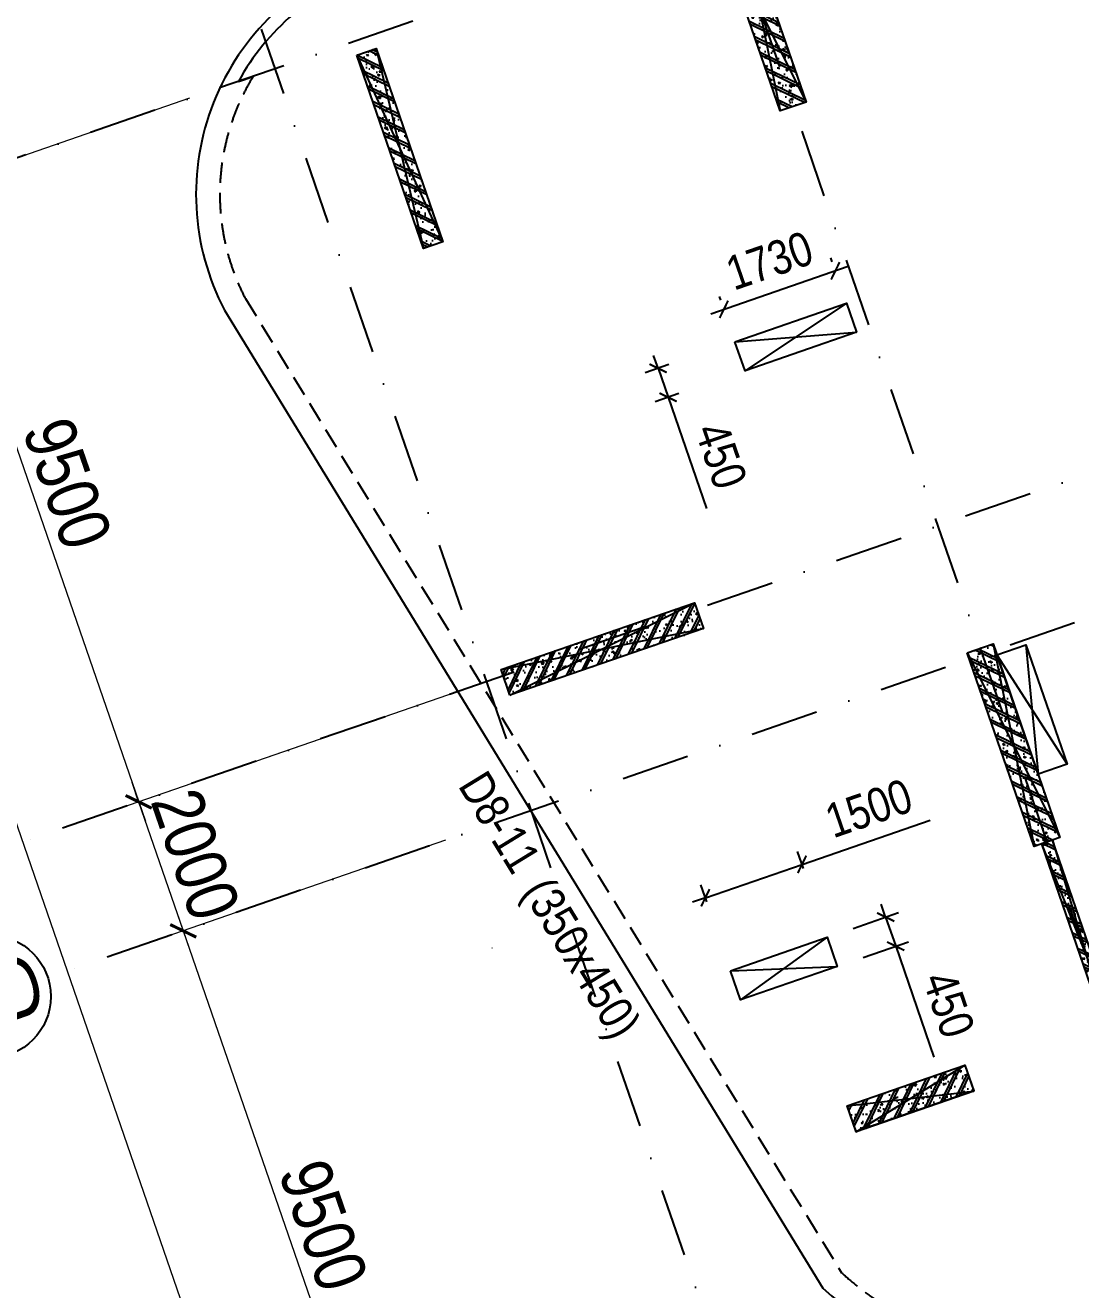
# Model space of a CAD drawing. Header units: millimetres. Extents: x -159515 to 1327256, y -225156 to 138737.
# Drawn here: x -141496 to -126026, y -15375 to 3151 of the extents above; entities that cross this region are included whole.
import ezdxf
from ezdxf.enums import TextEntityAlignment as Align

# ---------------------------------------------------------------- set-up
doc = ezdxf.new("R2010")
doc.units = ezdxf.units.MM
doc.header["$MEASUREMENT"] = 0
doc.linetypes.add('DASHDOT', pattern=[1, 0.5, -0.25, 0, -0.25])
doc.linetypes.add('DASHED', pattern=[4.5, 3, -1.5])
for name, color, linetype in [('ccu11-Khuat', 9, 'DASHED'), ('ccu11-Manh', 8, 'Continuous'), ('ccu11-Thay', 7, 'Continuous'), ('ccu12-Text', 31, 'Continuous'), ('KC2-DIM', 251, 'Continuous'), ('KC2-HOOPS', 6, 'Continuous'), ('KT-Luoi truc South Tower', 8, 'DASHDOT'), ('ST_MBDV Cot vach 220805$0$AUDIT_I_220805193045-1', 50, 'Continuous'), ('ST_MBDV Cot vach 220805$0$AUDIT_I_220805193045-5', 6, 'Continuous'), ('Xref_ST_MBDV Cot vach 30.7.2022|Xref_ST_MBDV Cot vach 30.7.2022|Xref_ST_MBDV Cot vach 30.7.2022|Xref_ST_MBDV Cot vach 30.7.2022|KC-Betong', 6, 'Continuous')]:
    doc.layers.add(name, color=color, linetype=linetype)
doc.layers.add('ccu12-Tencaukien', color=9, linetype='Continuous', lineweight=15)
doc.layers.add('KT-Kich thuoc', color=159, linetype='Continuous', lineweight=18)
doc.styles.add('Arial Narrow', font='ARIALN.TTF')
doc.styles.add('ST_MBDV Cot vach 220805$0$HBA-Text', font='GOTHIC.TTF')
doc.dimstyles.new('ccu12-200', dxfattribs={"dimscale": 200, "dimtxt": 2.5, "dimasz": 1, "dimexe": 1, "dimexo": 2, "dimgap": 1, "dimtad": 1, "dimdec": 0, "dimrnd": 5, "dimdsep": 46, "dimtxsty": 'Arial Narrow', "dimblk": 'ARCHTICK', "dimcen": -1, "dimdle": 1, "dimclrd": 256, "dimclre": 256, "dimclrt": 3, "dimadec": 0, "dimazin": 2, "dimtfac": 0.1, "dimtdec": 0, "dimtmove": 0, "dimatfit": 1, "dimldrblk": 'ARCHTICK', "dimfxl": 1, "dimtvp": 0.833333, "dimtolj": 1, "dimtzin": 12, "dimarcsym": 0})
doc.dimstyles.new('CCU_1-300', dxfattribs={"dimscale": 300, "dimtxt": 2.5, "dimasz": 1, "dimexe": 1, "dimexo": 2, "dimgap": 0.5, "dimtad": 1, "dimdec": 0, "dimdsep": 46, "dimtxsty": 'Arial Narrow', "dimblk": 'ARCHTICK', "dimcen": -1, "dimdle": 1, "dimclrd": 256, "dimclre": 256, "dimclrt": 3, "dimadec": 0, "dimazin": 2, "dimtfac": 0.1, "dimtdec": 0, "dimtix": 1, "dimtmove": 2, "dimatfit": 1, "dimfxl": 1, "dimtvp": 0.833333, "dimtolj": 1, "dimtzin": 12, "dimarcsym": 0})
pattern_1 = [(50, (-550, 3050), (286.904, -25.101), [30, -330]), (355, (-550, 3050), (-55.5, 300.877), [24, -264]), (100.451, (-526.1, 3047.9), (231.404, 275.776), [25.496, -280.457]), (46.184, (-550, 3130), (426.896, -66.208), [45, -495]), (96.636, (-514.43, 3124.5), (373.865, 389.647), [38.244, -420.685]), (351.184, (-550, 3130), (373.865, 389.65), [36, -396]), (21, (-510, 3110), (238.763, -161.048), [30, -330]), (326, (-510, 3110), (97.326, 290.06), [24, -264]), (71.451, (-490.1, 3096.58), (336.09, 129.012), [25.496, -280.457]), (37.5, (-550, 3050), (4.864, 133.1575), [0, -260.8, 0, -268, 0, -265]), (7.5, (-550, 3050), (105.228, 157.7647), [0, -152.8, 0, -254.8, 0, -101]), (327.5, (-639.2, 3050), (213.529, -9.022), [0, -100, 0, -312, 0, -414]), (317.5, (-679.2, 3050), (233.274, 40.042), [0, -130, 0, -207.2, 0, -294]), (45, (-550, 3050), (-120.208, 120.208), []), (45, (-550, 3099), (-120.208, 120.208), [])]

# ---------------------------------------------------------------- blocks, each defined once
blk = doc.blocks.new('_ArchTick')
at = {"color": 0, "const_width": 0.15}
blk.add_lwpolyline([(-0.5, -0.5), (0.5, 0.5)], dxfattribs=at)
blk = doc.blocks.new('*D422')
at = {"layer": 'Defpoints', "color": 0, "transparency": 16777216}
for p in [(-107244, 41911, 0), (-103322, 33214, 0), (-108556, 31407)]:
    blk.add_point(p, dxfattribs=at)
at = {"layer": 'KT-Kich thuoc', "lineweight": -2, "transparency": 16777216}
for p, q in [((-107811, 41715), (-111940, 40289)), ((-111755, 40671), (-108459, 31124)), ((-103889, 33019), (-108840, 31309))]:
    blk.add_line(p, q, dxfattribs=at)
at = {"layer": 'KT-Kich thuoc', "lineweight": -2, "transparency": 16777216, "xscale": 300, "yscale": 300, "zscale": 300}
for p, rotation in [((-111657, 40387), 109.0471379637702), ((-108556, 31407), 289.0471379637702)]:
    blk.add_blockref('_ArchTick', p, dxfattribs=dict(at, rotation=rotation))
at = {"layer": 'KT-Kich thuoc', "color": 3, "transparency": 16777216, "insert": (-109603, 36071), "char_height": 750, "attachment_point": 5, "rotation": 289.0471, "style": 'Arial Narrow'}
blk.add_mtext('\\A1;9500', dxfattribs=at)
blk = doc.blocks.new('*D423')
at = {"layer": 'Defpoints', "color": 0, "transparency": 16777216}
for p in [(-103491, 31041, 0), (-99707, 22296), (-104803, 20537)]:
    blk.add_point(p, dxfattribs=at)
at = {"layer": 'KT-Kich thuoc', "lineweight": -2, "transparency": 16777216}
for p, q in [((-104058, 30845), (-108187, 29419)), ((-108002, 29801), (-104706, 20253)), ((-100274, 22101), (-105087, 20439))]:
    blk.add_line(p, q, dxfattribs=at)
at = {"layer": 'KT-Kich thuoc', "lineweight": -2, "transparency": 16777216, "xscale": 300, "yscale": 300, "zscale": 300}
for p, rotation in [((-107904, 29517), 109.0471379637702), ((-104803, 20537), 289.0471379637702)]:
    blk.add_blockref('_ArchTick', p, dxfattribs=dict(at, rotation=rotation))
at = {"layer": 'KT-Kich thuoc', "color": 3, "transparency": 16777216, "insert": (-105850, 25201), "char_height": 750, "attachment_point": 5, "rotation": 289.0471, "style": 'Arial Narrow'}
blk.add_mtext('\\A1;9500', dxfattribs=at)
blk = doc.blocks.new('*D424')
at = {"layer": 'Defpoints', "color": 0, "transparency": 16777216}
for p in [(-104143, 32931, 0), (-103491, 31041, 0), (-107904, 29517)]:
    blk.add_point(p, dxfattribs=at)
at = {"layer": 'KT-Kich thuoc', "lineweight": -2, "transparency": 16777216}
for p, q in [((-104711, 32735), (-108840, 31310)), ((-108557, 31407), (-108654, 31691)), ((-108557, 31407), (-107904, 29517)), ((-104058, 30845), (-108187, 29419)), ((-107904, 29517), (-107806, 29233))]:
    blk.add_line(p, q, dxfattribs=at)
at = {"layer": 'KT-Kich thuoc', "lineweight": -2, "transparency": 16777216, "xscale": 300, "yscale": 300, "zscale": 300}
for p, rotation in [((-108557, 31407), 289.0471379637702), ((-107904, 29517), 109.0471379637702)]:
    blk.add_blockref('_ArchTick', p, dxfattribs=dict(at, rotation=rotation))
at = {"layer": 'KT-Kich thuoc', "color": 3, "transparency": 16777216, "insert": (-107726, 30636), "char_height": 750, "attachment_point": 5, "rotation": 289.0471, "style": 'Arial Narrow'}
blk.add_mtext('\\A1;2000', dxfattribs=at)
blk = doc.blocks.new('ST_MBDV Cot vach 220805$0$GRID-SYM-flat-103')
at = {"layer": 'ST_MBDV Cot vach 220805$0$AUDIT_I_220805193045-1'}
blk.add_circle((0, 0, 0), 900, dxfattribs=at)
at = {"layer": 'ST_MBDV Cot vach 220805$0$AUDIT_I_220805193045-1', "style": 'ST_MBDV Cot vach 220805$0$HBA-Text'}
blk.add_attdef('GRID', text='', height=900, rotation=19.0471, dxfattribs=at).set_placement((0, 0, 0), align=Align.MIDDLE_CENTER)
blk = doc.blocks.new('*D430')
at = {"layer": 'Defpoints', "color": 0, "transparency": 16777216}
for p in [(-110864, 40661, 0), (-91942, -3636), (-97678, -5616)]:
    blk.add_point(p, dxfattribs=at)
at = {"layer": 'KT-Kich thuoc', "lineweight": -2, "transparency": 16777216}
for p, q in [((-111431, 40465), (-113642, 39702)), ((-113456, 40083), (-97581, -5900)), ((-92509, -3831), (-97962, -5714))]:
    blk.add_line(p, q, dxfattribs=at)
at = {"layer": 'KT-Kich thuoc', "lineweight": -2, "transparency": 16777216, "xscale": 300, "yscale": 300, "zscale": 300}
for p, rotation in [((-113358, 39800), 109.0471379637702), ((-97678, -5616), 289.0471379637702)]:
    blk.add_blockref('_ArchTick', p, dxfattribs=dict(at, rotation=rotation))
at = {"layer": 'KT-Kich thuoc', "color": 3, "transparency": 16777216, "insert": (-105015, 17266), "char_height": 750, "attachment_point": 5, "rotation": 289.0471, "style": 'Arial Narrow'}
blk.add_mtext('\\A1;48047', dxfattribs=at)
blk = doc.blocks.new('*D877')
at = {"layer": 'Defpoints', "color": 0, "transparency": 16777216}
for p in [(-129622, -447), (-129537, -691), (-131173, -1256)]:
    blk.add_point(p, dxfattribs=at)
at = {"layer": 'KC2-DIM', "lineweight": -2, "transparency": 16777216}
for p, q in [((-129668, -313), (-129687, -258)), ((-131446, -1077), (-129433, -381)), ((-131303, -878), (-131322, -822))]:
    blk.add_line(p, q, dxfattribs=at)
at = {"layer": 'KC2-DIM', "lineweight": -2, "transparency": 16777216, "xscale": 200, "yscale": 200, "zscale": 200}
for p, rotation in [((-129622, -447), 19.04713795678525), ((-131257, -1011), 199.0471379567852)]:
    blk.add_blockref('_ArchTick', p, dxfattribs=dict(at, rotation=rotation))
at = {"layer": 'KC2-DIM', "color": 3, "transparency": 16777216, "insert": (-130588, -299), "char_height": 500, "attachment_point": 5, "rotation": 19.0471, "style": 'Arial Narrow'}
blk.add_mtext('\\A1;1730', dxfattribs=at)
blk = doc.blocks.new('*D878')
at = {"layer": 'Defpoints', "color": 0, "transparency": 16777216}
for p in [(-131686, -1690), (-131539, -2116), (-132074, -2300)]:
    blk.add_point(p, dxfattribs=at)
at = {"layer": 'KC2-DIM', "lineweight": -2, "transparency": 16777216}
for p, q in [((-132064, -1821), (-132410, -1940)), ((-132221, -1875), (-132286, -1686)), ((-132221, -1875), (-132074, -2300)), ((-131917, -2246), (-132263, -2365)), ((-132074, -2300), (-131512, -3927))]:
    blk.add_line(p, q, dxfattribs=at)
at = {"layer": 'KC2-DIM', "lineweight": -2, "transparency": 16777216, "xscale": 200, "yscale": 200, "zscale": 200}
for p, rotation in [((-132221, -1875), 289.0471379563727), ((-132074, -2300), 109.0471379563727)]:
    blk.add_blockref('_ArchTick', p, dxfattribs=dict(at, rotation=rotation))
at = {"layer": 'KC2-DIM', "color": 3, "transparency": 16777216, "insert": (-131298, -3154), "char_height": 500, "attachment_point": 5, "rotation": 289.0471, "style": 'Arial Narrow'}
blk.add_mtext('\\A1;450', dxfattribs=at)
blk = doc.blocks.new('*D879')
at = {"layer": 'Defpoints', "color": 0, "transparency": 16777216}
for p in [(-130111, -9143), (-129960, -9580), (-131378, -10069)]:
    blk.add_point(p, dxfattribs=at)
at = {"layer": 'KC2-DIM', "lineweight": -2, "transparency": 16777216}
for p, q in [((-130111, -9143), (-128235, -8495)), ((-130090, -9202), (-130176, -8954)), ((-131528, -9632), (-130111, -9143)), ((-131508, -9691), (-131594, -9443)), ((-131528, -9632), (-131717, -9698))]:
    blk.add_line(p, q, dxfattribs=at)
at = {"layer": 'KC2-DIM', "lineweight": -2, "transparency": 16777216, "xscale": 200, "yscale": 200, "zscale": 200}
for p, rotation in [((-130111, -9143), 199.047137954421), ((-131528, -9632), 19.04713795442101)]:
    blk.add_blockref('_ArchTick', p, dxfattribs=dict(at, rotation=rotation))
at = {"layer": 'KC2-DIM', "color": 3, "transparency": 16777216, "insert": (-129132, -8323), "char_height": 500, "attachment_point": 5, "rotation": 19.0471, "style": 'Arial Narrow'}
blk.add_mtext('\\A1;1500', dxfattribs=at)
blk = doc.blocks.new('*D880')
at = {"layer": 'Defpoints', "color": 0, "transparency": 16777216}
for p in [(-129741, -10212), (-128738, -10342), (-129595, -10637)]:
    blk.add_point(p, dxfattribs=at)
at = {"layer": 'KC2-DIM', "lineweight": -2, "transparency": 16777216}
for p, q in [((-128885, -9916), (-128950, -9727)), ((-129363, -10082), (-128696, -9851)), ((-128885, -9916), (-128738, -10342)), ((-129216, -10507), (-128549, -10277)), ((-128738, -10342), (-128177, -11968))]:
    blk.add_line(p, q, dxfattribs=at)
at = {"layer": 'KC2-DIM', "lineweight": -2, "transparency": 16777216, "xscale": 200, "yscale": 200, "zscale": 200}
for p, rotation in [((-128885, -9916), 289.0471379540273), ((-128738, -10342), 109.0471379540273)]:
    blk.add_blockref('_ArchTick', p, dxfattribs=dict(at, rotation=rotation))
at = {"layer": 'KC2-DIM', "color": 3, "transparency": 16777216, "insert": (-127962, -11196), "char_height": 500, "attachment_point": 5, "rotation": 289.0471, "style": 'Arial Narrow'}
blk.add_mtext('\\A1;450', dxfattribs=at)
blk = doc.blocks.new('*U192')
at = {"layer": 'ccu12-Tencaukien', "color": 8, "ltscale": 10000}
blk.add_line((361, -155), (354, -155), dxfattribs=at)
at = {"layer": 'ccu12-Text', "color": 2, "style": 'Arial Narrow', "width": 0.8}
blk.add_attdef('SH', text='', height=300, dxfattribs=at).set_placement((276, 6), align=Align.BOTTOM_RIGHT)
at = {"layer": 'ccu12-Text', "color": 31, "style": 'Arial Narrow', "width": 0.8}
for tag, p in [('(', (508, -75)), ('KT', (633, -75)), (')', (963, -75))]:
    blk.add_attdef(tag, text='', height=250, dxfattribs=at).set_placement(p, align=Align.BOTTOM_LEFT)
blk = doc.blocks.new('*U951')
h = blk.add_hatch()
h.set_pattern_fill('VATLIEU04', color=250, scale=40, style=0, pattern_type=2)
h.set_pattern_definition(pattern_1)
h.paths.add_polyline_path([(-475, -475), (-75, -475), (-75, 2525), (-475, 2525)])
at = {"color": 6, "ltscale": 0.25}
blk.add_lwpolyline([(-475, -475), (-75, -475), (-75, 2525), (-475, 2525)], close=True, dxfattribs=at)
at = {"layer": 'Defpoints', "linetype": 'ByBlock', "ltscale": 30}
for p, q in [((-75, -475), (-475, 2525)), ((-475, -475), (-75, 2525))]:
    blk.add_line(p, q, dxfattribs=at)
blk = doc.blocks.new('*U952')
h = blk.add_hatch()
h.set_pattern_fill('VATLIEU04', color=250, scale=40, style=0, pattern_type=2)
h.set_pattern_definition(pattern_1)
h.paths.add_polyline_path([(-475, -475), (-75, -475), (-75, 2525), (-475, 2525)])
at = {"color": 6, "ltscale": 0.25}
blk.add_lwpolyline([(-475, -475), (-75, -475), (-75, 2525), (-475, 2525)], close=True, dxfattribs=at)
at = {"layer": 'Defpoints', "linetype": 'ByBlock', "ltscale": 30}
for p, q in [((-75, -475), (-475, 2525)), ((-475, -475), (-75, 2525))]:
    blk.add_line(p, q, dxfattribs=at)
blk = doc.blocks.new('*U45')
h = blk.add_hatch()
h.set_pattern_fill('VATLIEU04', color=250, scale=40, style=0, pattern_type=2)
h.set_pattern_definition([(50, (-550, 1877.43), (286.904, -25.1), [30, -330]), (355, (-550, 1877.43), (-55.5, 300.877), [24, -264]), (100.451, (-526.1, 1875.33), (231.404, 275.776), [25.496, -280.457]), (46.184, (-550, 1957.43), (426.896, -66.21), [45, -495]), (96.636, (-514.43, 1951.9), (373.865, 389.65), [38.244, -420.685]), (351.184, (-550, 1957.43), (373.865, 389.65), [36, -396]), (21, (-510, 1937.43), (238.763, -161.048), [30, -330]), (326, (-510, 1937.43), (97.326, 290.06), [24, -264]), (71.451, (-490.1, 1924), (336.09, 129.012), [25.496, -280.457]), (37.5, (-550, 1877.43), (4.864, 133.1575), [0, -260.8, 0, -268, 0, -265]), (7.5, (-550, 1877.43), (105.228, 157.765), [0, -152.8, 0, -254.8, 0, -101]), (327.5, (-639.2, 1877.43), (213.529, -9.022), [0, -100, 0, -312, 0, -414]), (317.5, (-679.2, 1877.43), (233.274, 40.042), [0, -130, 0, -207.2, 0, -294]), (45, (-550, 1877.43), (-120.208, 120.208), []), (45, (-550, 1926.43), (-120.208, 120.208), [])])
h.paths.add_polyline_path([(-475, -475), (-75, -475), (-75, 1352), (-475, 1352)])
at = {"color": 6, "ltscale": 0.25}
blk.add_lwpolyline([(-475, -475), (-75, -475), (-75, 1352), (-475, 1352)], close=True, dxfattribs=at)
at = {"layer": 'Defpoints', "linetype": 'ByBlock', "ltscale": 30}
for p, q in [((-75, -475), (-475, 1352)), ((-475, -475), (-75, 1352))]:
    blk.add_line(p, q, dxfattribs=at)
blk = doc.blocks.new('*U53')
h = blk.add_hatch()
h.set_pattern_fill('VATLIEU04', color=250, scale=40, style=0, pattern_type=2)
h.set_pattern_definition([(50, (-650, 3050), (286.904, -25.101), [30, -330]), (355, (-650, 3050), (-55.5, 300.877), [24, -264]), (100.451, (-626.1, 3047.9), (231.404, 275.776), [25.496, -280.457]), (46.184, (-650, 3130), (426.896, -66.208), [45, -495]), (96.636, (-614.43, 3124.5), (373.865, 389.647), [38.244, -420.685]), (351.184, (-650, 3130), (373.865, 389.65), [36, -396]), (21, (-610, 3110), (238.763, -161.048), [30, -330]), (326, (-610, 3110), (97.326, 290.06), [24, -264]), (71.451, (-590.1, 3096.58), (336.09, 129.012), [25.496, -280.457]), (37.5, (-650, 3050), (4.864, 133.1575), [0, -260.8, 0, -268, 0, -265]), (7.5, (-650, 3050), (105.228, 157.7647), [0, -152.8, 0, -254.8, 0, -101]), (327.5, (-739.2, 3050), (213.529, -9.022), [0, -100, 0, -312, 0, -414]), (317.5, (-779.2, 3050), (233.274, 40.042), [0, -130, 0, -207.2, 0, -294]), (45, (-650, 3050), (-120.208, 120.208), []), (45, (-650, 3099), (-120.208, 120.208), [])])
h.paths.add_polyline_path([(-475, -475), (-175, -475), (-175, 2525), (-475, 2525)])
at = {"color": 6, "ltscale": 0.25}
blk.add_lwpolyline([(-475, -475), (-175, -475), (-175, 2525), (-475, 2525)], close=True, dxfattribs=at)
at = {"layer": 'Defpoints', "linetype": 'ByBlock', "ltscale": 30}
for p, q in [((-175, -475), (-475, 2525)), ((-475, -475), (-175, 2525))]:
    blk.add_line(p, q, dxfattribs=at)
blk = doc.blocks.new('MBC-T8')
at = {"layer": 'Xref_ST_MBDV Cot vach 30.7.2022|Xref_ST_MBDV Cot vach 30.7.2022|Xref_ST_MBDV Cot vach 30.7.2022|Xref_ST_MBDV Cot vach 30.7.2022|KC-Betong', "linetype": 'ByBlock', "xscale": -1}
for name, p, rotation in [('*U952', (-74555, 26602, 0), 199.0471379540016), ('*U53', (-79783, 24585, 0), 199.0471379540016), ('*U952', (-70834, 15826, 0), 199.0471379540016), ('*U45', (-72774, 9708, 0), 289.0471379540017)]:
    blk.add_blockref(name, p, dxfattribs=dict(at, rotation=rotation))
at = {"layer": 'Xref_ST_MBDV Cot vach 30.7.2022|Xref_ST_MBDV Cot vach 30.7.2022|Xref_ST_MBDV Cot vach 30.7.2022|Xref_ST_MBDV Cot vach 30.7.2022|KC-Betong', "linetype": 'ByBlock', "extrusion": (-1.72044e-08, -5.9383e-09, 1), "xscale": -1, "rotation": 289.0507796949594}
blk.add_blockref('*U951', (-77848, 16102, 0), dxfattribs=at)
blk = doc.blocks.new('MBCV-T8')
blk.add_blockref('MBC-T8', (30901, -15834, 0))
blk = doc.blocks.new('mbkc-t8')
for points in [[(-26322, 27524), (-26323, 27523), (-28912, 34887, 0.338337), (-32785, 36423), (-62221, 26268, 0.459457), (-64261, 21119), (-55492, 6792, 0.279689), (-50526, 5761), (-27809, 13599, 0.204279), (-27743, 13720), (-27519, 14750, -0.275412), (-26791, 15550), (-22379, 17068, -0.414195), (-21217, 16504), (-12888, -7587, 0.319754), (-8068, -11021), (37069, -11021, 0.36531), (42035, -6710, 0.102434), (42026, -5088), (39585, 6383, 0.132611), (38119, 9181, 0.066499), (36987, 10096, 0.137615), (34907, 10679), (9263, 10679)], [(-26257, 27335), (-26446, 27269), (-29094, 34801, 0.336124), (-32726, 36232), (-62156, 26079, 0.186797), (-64059, 24471, 0.186797)]]:
    blk.add_lwpolyline(points, format="xyb")
at = {"layer": 'ccu11-Khuat', "ltscale": 100}
blk.add_lwpolyline([(-64059, 24471), (-63842, 24546, 0.263916), (-63957, 21291), (-55219, 7017, 0.122661), (-53290, 5973), (-53538, 5887)], format="xyb", dxfattribs=at)
at = {"layer": 'ccu11-Manh'}
for p, q in [((-55144, 21222), (-56633, 20233)), ((-56780, 20658), (-54998, 20797)), ((-52517, 16216), (-52338, 14320)), ((-52942, 16069), (-51913, 14467)), ((-55428, 11931), (-56699, 11016)), ((-56846, 11442), (-55281, 11506))]:
    blk.add_line(p, q, dxfattribs=at)
at = {"layer": 'ccu11-Thay'}
for points in [[(-56780, 20658), (-55144, 21222), (-54998, 20797), (-56633, 20233), (-56780, 20658)], [(-52942, 16069), (-52517, 16216), (-51913, 14467), (-52338, 14320), (-52942, 16069)], [(-56846, 11442), (-55428, 11931), (-55281, 11506), (-56699, 11016), (-56846, 11442)]]:
    blk.add_lwpolyline(points, dxfattribs=at)
blk.add_blockref('MBCV-T8', (-12838, 15813, 0))
blk = doc.blocks.new('A$C44b66c09')
at = {"layer": 'KC2-HOOPS', "elevation": 0}
blk.add_lwpolyline([(8388, -15195), (10114, -14596), (10246, -14976), (8518, -15572), (8387, -15195)], dxfattribs=at)
blk = doc.blocks.new('*U871')
h = blk.add_hatch()
h.set_pattern_fill('VATLIEU04', color=250, scale=40, style=0, pattern_type=2)
h.set_pattern_definition([(50, (-780, 3650), (286.904, -25.101), [30, -330]), (355, (-780, 3650), (-55.5, 300.877), [24, -264]), (100.4514, (-756.1, 3647.9), (231.404, 275.776), [25.496, -280.457]), (46.184, (-780, 3730), (426.896, -66.208), [45, -495]), (96.636, (-744.43, 3724.5), (373.865, 389.647), [38.244, -420.685]), (351.184, (-780, 3730), (373.865, 389.647), [36, -396]), (21, (-740, 3710), (238.763, -161.048), [30, -330]), (326, (-740, 3710), (97.326, 290.06), [24, -264]), (71.4514, (-720.1, 3696.58), (336.089, 129.012), [25.496, -280.457]), (37.5, (-780, 3650), (4.864, 133.1575), [0, -260.8, 0, -268, 0, -265]), (7.5, (-780, 3650), (105.228, 157.7647), [0, -152.8, 0, -254.8, 0, -101]), (327.5, (-869.2, 3650), (213.529, -9.022), [0, -100, 0, -312, 0, -414]), (317.5, (-909.2, 3650), (233.2745, 40.042), [0, -130, 0, -207.2, 0, -294]), (45, (-780, 3650), (-120.208, 120.208), []), (45, (-780, 3699), (-120.208, 120.208), [])])
h.paths.add_polyline_path([(475, -475), (305, -475), (305, 3125), (475, 3125)])
at = {"color": 6, "ltscale": 0.25}
blk.add_lwpolyline([(475, -475), (305, -475), (305, 3125), (475, 3125)], close=True, dxfattribs=at)
at = {"layer": 'Defpoints', "linetype": 'ByBlock', "ltscale": 30}
for p, q in [((305, -475), (475, 3125)), ((475, -475), (305, 3125))]:
    blk.add_line(p, q, dxfattribs=at)
blk = doc.blocks.new('Asix South Tower')
at = {"layer": 'KT-Luoi truc South Tower', "ltscale": 2000}
for p, q in [((-45928.1, 63080), (-113358.3, 39799.9)), ((-102102.2, 50685.3), (-83937, -1929.8)), ((-108719, 48400.9), (-90553.7, -4214.3)), ((-67132.6, 45709), (-110541.5, 30722.1)), ((-66479.9, 43818.5), (-109888.9, 28831.6))]:
    blk.add_line(p, q, dxfattribs=at)
at = {"layer": 'KT-Kich thuoc'}
ref = blk.add_blockref('ST_MBDV Cot vach 220805$0$GRID-SYM-flat-103', (-110745.1, 28554.5, 0), dxfattribs=at)
ref.add_attrib('GRID', 'S-D', dxfattribs={"layer": 'ST_MBDV Cot vach 220805$0$AUDIT_I_220805193045-1', "height": 900, "rotation": 19, "style": 'ST_MBDV Cot vach 220805$0$HBA-Text', "width": 0.75}).set_placement((-110745.1, 28554.5, 0), align=Align.MIDDLE_CENTER)
for base, p1, p2, picture, middle in [((-108556.5, 31407.3), (-107243.8, 41910.9, 0), (-103322.2, 33214.4, 0), '*D422', (-109602.9, 36071.2)), ((-97678.5, -5616.2), (-110863.9, 40661.1, 0), (-91942.1, -3635.7), '*D430', (-105014.6, 17265.8)), ((-107903.8, 29516.9), (-104143.5, 32931, 0), (-103490.8, 31040.5, 0), '*D424', (-107726.4, 30636.1)), ((-104803.5, 20536.9), (-103490.8, 31040.5, 0), (-99707.3, 22296.4), '*D423', (-105849.9, 25200.8))]:
    dim = blk.add_linear_dim(base=base, p1=p1, p2=p2, angle=109.04714, dimstyle='CCU_1-300', dxfattribs=at)
    dim.commit()
    dim.dimension.update_dxf_attribs({"geometry": picture, "text_midpoint": middle})

msp = doc.modelspace()

# ---------------------------------------------------------------- linework, layer by layer
at = {"layer": 'KC2-HOOPS', "elevation": 0}
msp.add_lwpolyline([(-129449.4, -12681.9), (-127722.9, -12083), (-127591.5, -12463.4), (-129318.9, -13059.8), (-129449.9, -12682)], dxfattribs=at)

# ---------------------------------------------------------------- block references
msp.add_blockref('mbkc-t8', (-74313.6, -22143.4))
at = {"layer": 'ccu12-Tencaukien', "extrusion": (-6.06715e-07, -8.85836e-07, 1)}
ref = msp.add_blockref('*U192', (-134497, -9681, 0.1), dxfattribs=dict(at, xscale=1.815893337873054, yscale=1.815893337873054, zscale=1.815893337873054, rotation=281.0064109375518))
ref.add_attrib('KT', '(350x450)', dxfattribs={"color": 31, "extrusion": (-6.06715e-07, -8.85836e-07, 1), "height": 500, "rotation": 301.46948, "style": 'Arial Narrow'}).set_placement((-134350.1, -9621.4, 0.1), align=Align.BOTTOM_LEFT)
ref.add_attrib('SH', 'D8-11', dxfattribs={"color": 2, "extrusion": (-6.06715e-07, -8.85836e-07, 1), "height": 500, "rotation": 301.46948, "style": 'Arial Narrow'}).set_placement((-134475.6, -9399.3, 0.1), align=Align.BOTTOM_RIGHT)
at = {"layer": 'KC2-DIM'}
msp.add_blockref('A$C44b66c09', (-137837.3, 2512.7), dxfattribs=at)
at = {"layer": 'KT-Kich thuoc'}
msp.add_blockref('Asix South Tower', (-31277.4, -39634.4), dxfattribs=at)
at = {"layer": 'ST_MBDV Cot vach 220805$0$AUDIT_I_220805193045-5', "linetype": 'ByBlock', "xscale": -1, "rotation": 199.0471379540016}
msp.add_blockref('*U871', (-126734.4, -9390.6, 0), dxfattribs=at)

# ---------------------------------------------------------------- dimensions: what is measured, and where the dimension line sits
at = {"layer": 'KC2-DIM'}
for p1, p2, distance, picture, middle in [((-131172.5, -1256), (-129537.2, -691.4), 258.9, '*D877', (-130588, -298.6)), ((-131686.1, -1690.2), (-131539.3, -2115.6), -565.7, '*D878', (-131297.6, -3154)), ((-131377.6, -10069.2), (-129959.7, -9579.7), 462.1, '*D879', (-129132.1, -8323.4)), ((-129741.4, -10212.1), (-129594.5, -10637.5), 905.9, '*D880', (-127961.8, -11195.6))]:
    dim = msp.add_aligned_dim(p1=p1, p2=p2, distance=distance, dimstyle='ccu12-200', override={"dimzin": 0}, dxfattribs=at)
    dim.commit()
    dim.dimension.update_dxf_attribs({"geometry": picture, "text_midpoint": middle})

doc.saveas('drawing.dxf')
